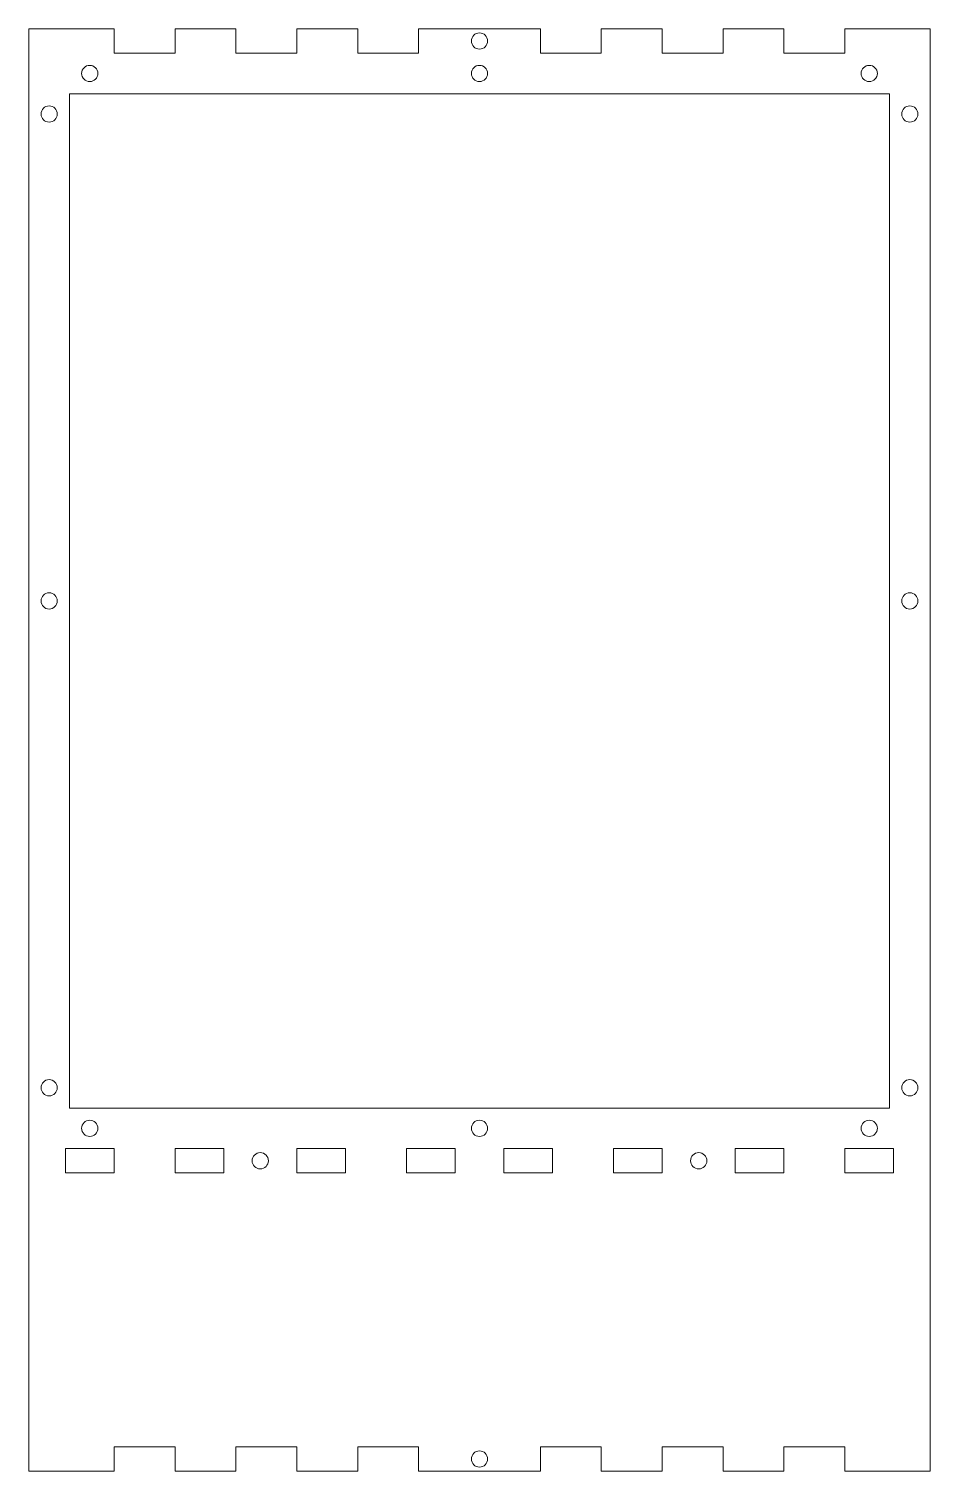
# Model space of a CAD drawing. Header units: millimetres. Extents: x -50 to 172, y -282 to 74.
import ezdxf

# ---------------------------------------------------------------- set-up
doc = ezdxf.new("R2010")
doc.units = ezdxf.units.MM

msp = doc.modelspace()

# ---------------------------------------------------------------- linework, layer by layer
at = {"color": 7, "linetype": 'Continuous', "lineweight": 15}
for p, q in [((-49.53, 73.91), (-49.53, -281.59)), ((-28.53, 73.91), (-49.53, 73.91)), ((-28.53, 73.91), (-28.53, 67.91)), ((-13.53, 67.91), (-13.53, 73.91)), ((1.47, 73.91), (-13.53, 73.91)), ((1.47, 73.91), (1.47, 67.91)), ((16.47, 67.91), (16.47, 73.91)), ((31.47, 73.91), (16.47, 73.91)), ((31.47, 73.91), (31.47, 67.91)), ((46.47, 67.91), (46.47, 73.91)), ((76.47, 73.91), (46.47, 73.91)), ((76.47, 73.91), (76.47, 67.91)), ((91.47, 67.91), (91.47, 73.91)), ((106.47, 73.91), (91.47, 73.91)), ((106.47, 73.91), (106.47, 67.91)), ((121.47, 67.91), (121.47, 73.91)), ((136.47, 73.91), (121.47, 73.91)), ((136.47, 73.91), (136.47, 67.91)), ((151.47, 67.91), (151.47, 73.91)), ((172.47, 73.91), (151.47, 73.91)), ((172.47, -281.59), (172.47, 73.91)), ((-28.53, 67.91), (-13.53, 67.91)), ((1.47, 67.91), (16.47, 67.91)), ((31.47, 67.91), (46.47, 67.91)), ((76.47, 67.91), (91.47, 67.91)), ((106.47, 67.91), (121.47, 67.91)), ((136.47, 67.91), (151.47, 67.91)), ((162.47, 57.91), (-39.53, 57.91)), ((-39.53, 57.91), (-39.53, -192.09)), ((162.47, -192.09), (162.47, 57.91)), ((-39.53, -192.09), (162.47, -192.09)), ((-28.53, -202.09), (-40.53, -202.09)), ((-40.53, -202.09), (-40.53, -208.09)), ((-28.53, -208.09), (-28.53, -202.09)), ((-1.53, -202.09), (-13.53, -202.09)), ((-13.53, -202.09), (-13.53, -208.09)), ((-1.53, -208.09), (-1.53, -202.09)), ((28.47, -202.09), (16.47, -202.09)), ((16.47, -202.09), (16.47, -208.09)), ((28.47, -208.09), (28.47, -202.09)), ((55.47, -202.09), (43.47, -202.09)), ((43.47, -202.09), (43.47, -208.09)), ((55.47, -208.09), (55.47, -202.09)), ((67.47, -202.09), (67.47, -208.09)), ((79.47, -202.09), (67.47, -202.09)), ((79.47, -208.09), (79.47, -202.09)), ((94.47, -202.09), (94.47, -208.09)), ((106.47, -202.09), (94.47, -202.09)), ((106.47, -208.09), (106.47, -202.09)), ((124.47, -202.09), (124.47, -208.09)), ((136.47, -202.09), (124.47, -202.09)), ((136.47, -208.09), (136.47, -202.09)), ((151.47, -202.09), (151.47, -208.09)), ((163.47, -202.09), (151.47, -202.09)), ((163.47, -208.09), (163.47, -202.09)), ((-40.53, -208.09), (-28.53, -208.09)), ((-13.53, -208.09), (-1.53, -208.09)), ((16.47, -208.09), (28.47, -208.09)), ((43.47, -208.09), (55.47, -208.09)), ((67.47, -208.09), (79.47, -208.09)), ((94.47, -208.09), (106.47, -208.09)), ((124.47, -208.09), (136.47, -208.09)), ((151.47, -208.09), (163.47, -208.09)), ((-13.53, -275.59), (-28.53, -275.59)), ((-28.53, -275.59), (-28.53, -281.59)), ((-13.53, -281.59), (-13.53, -275.59)), ((16.47, -275.59), (1.47, -275.59)), ((1.47, -275.59), (1.47, -281.59)), ((16.47, -281.59), (16.47, -275.59)), ((46.47, -275.59), (31.47, -275.59)), ((31.47, -275.59), (31.47, -281.59)), ((46.47, -281.59), (46.47, -275.59)), ((91.47, -275.59), (76.47, -275.59)), ((76.47, -275.59), (76.47, -281.59)), ((91.47, -281.59), (91.47, -275.59)), ((121.47, -275.59), (106.47, -275.59)), ((106.47, -275.59), (106.47, -281.59)), ((121.47, -281.59), (121.47, -275.59)), ((151.47, -275.59), (136.47, -275.59)), ((136.47, -275.59), (136.47, -281.59)), ((151.47, -281.59), (151.47, -275.59)), ((-49.53, -281.59), (-28.53, -281.59)), ((-13.53, -281.59), (1.47, -281.59)), ((16.47, -281.59), (31.47, -281.59)), ((46.47, -281.59), (76.47, -281.59)), ((91.47, -281.59), (106.47, -281.59)), ((121.47, -281.59), (136.47, -281.59)), ((151.47, -281.59), (172.47, -281.59))]:
    msp.add_line(p, q, dxfattribs=at)
for centre in [(61.47, 70.91), (-34.53, 62.91), (61.47, 62.91), (157.47, 62.91), (-44.53, 52.91), (167.47, 52.91), (-44.53, -67.09), (167.47, -67.09), (-44.53, -187.09), (167.47, -187.09), (-34.53, -197.09), (61.47, -197.09), (157.47, -197.09), (7.47, -205.09), (115.47, -205.09), (61.47, -278.59)]:
    msp.add_circle(centre, 2, dxfattribs=at)

doc.saveas('drawing.dxf')
